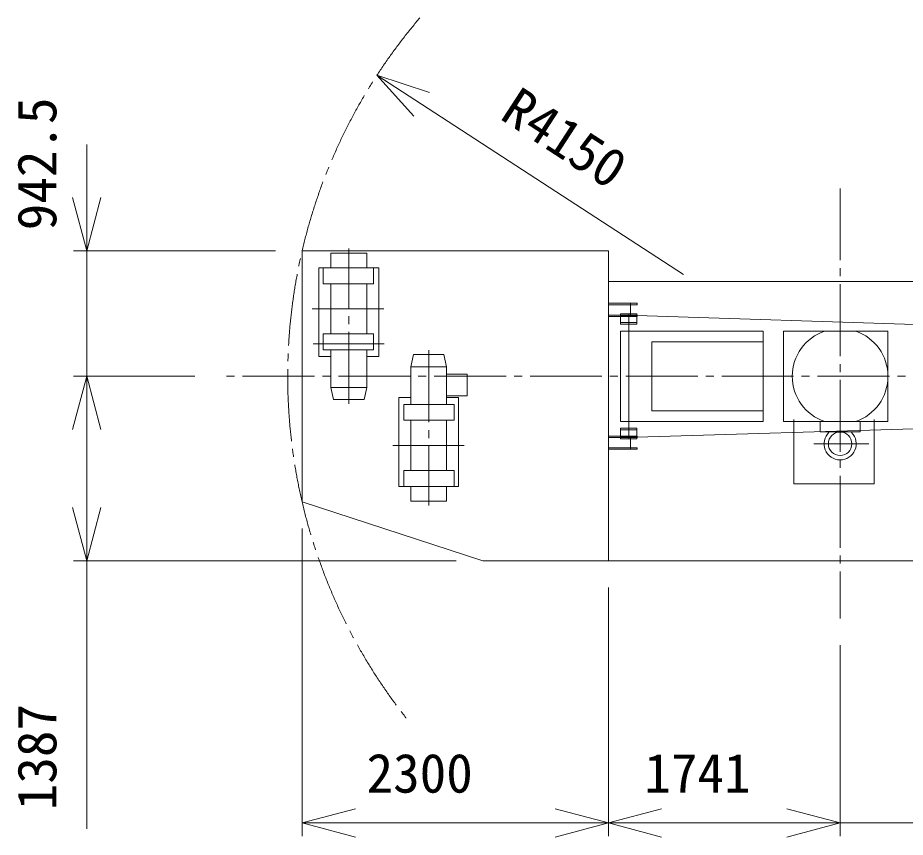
# Model space of a CAD drawing. Units: millimetres, scale not verified. Extents: x -17480 to 17501, y -24773 to 27267.
# Drawn here: x -17480 to -10812, y 18661 to 24820 of the extents above; entities that cross this region are included whole.
import ezdxf
from ezdxf.enums import TextEntityAlignment as Align

# ---------------------------------------------------------------- set-up
doc = ezdxf.new("R2010")
doc.units = ezdxf.units.MM
doc.header["$LTSCALE"] = 60
doc.linetypes.add('CHAIN2', pattern=[12, 9, -1, 1, -1])
for name, color, linetype, lineweight in [('0-2_05 寸法', 7, 'Continuous', 18), ('0-3_10 当社外形線', 3, 'Continuous', 18), ('0-4_12 当社中心線', 3, 'CHAIN2', 18)]:
    doc.layers.add(name, color=color, linetype=linetype, lineweight=lineweight)
doc.styles.add('ＭＳ ゴシック', font='')
doc.styles.get('ＭＳ ゴシック').set_extended_font_data('MS Gothic')

# ---------------------------------------------------------------- blocks, each defined once
blk = doc.blocks.new('_Open30')
at = {"layer": '0-2_05 寸法'}
blk.add_line((0, 0), (-1, 0), dxfattribs=at)
blk.add_lwpolyline([(-1, 0.2679), (0, 0), (-1, -0.2679)], dxfattribs=at)

msp = doc.modelspace()

# ---------------------------------------------------------------- linework, layer by layer
at = {"layer": '0-2_05 寸法'}
for p, q in [((-12478.31, 22890.04), (-14445.8, 24169.04)), ((-16961.6, 23467.68), (-16961.6, 23867.68)), ((-16961.6, 23067.68), (-16961.6, 23467.68)), ((-15542.73, 23067.68), (-17061.6, 23067.68)), ((-16961.6, 22125.18), (-16961.6, 23067.68)), ((-16149.08, 22125.18), (-17061.6, 22125.18)), ((-16149.08, 22125.18), (-17061.6, 22125.18)), ((-16961.6, 22125.18), (-16961.6, 21725.18)), ((-16961.6, 22125.18), (-16961.6, 21725.18)), ((-16961.6, 21725.18), (-16961.6, 21325.18)), ((-16961.6, 21725.18), (-16961.6, 21138.18)), ((-16961.6, 20738.18), (-16961.6, 21138.18)), ((-15342.73, 20982.68), (-15342.73, 18668.64)), ((-14185.23, 20738.18), (-17061.6, 20738.18)), ((-16961.6, 20738.18), (-16961.6, 18724.85)), ((-13042.73, 20538.18), (-13042.73, 18668.64)), ((-13042.73, 20538.18), (-13042.73, 18668.64)), ((-11301.73, 20105.33), (-11301.73, 18668.64)), ((-11301.73, 20105.33), (-11301.73, 18668.64)), ((-15342.73, 18768.64), (-14942.73, 18768.64)), ((-13442.73, 18768.64), (-14942.73, 18768.64)), ((-13042.73, 18768.64), (-13442.73, 18768.64)), ((-13042.73, 18768.64), (-12642.73, 18768.64)), ((-12642.73, 18768.64), (-11701.73, 18768.64)), ((-11701.73, 18768.64), (-12101.73, 18768.64)), ((-11301.73, 18768.64), (-11701.73, 18768.64)), ((-11301.73, 18768.64), (-11701.73, 18768.64)), ((-11301.73, 18768.64), (-10451.73, 18768.64))]:
    msp.add_line(p, q, dxfattribs=at)
for points in [[(-16854.42, 23467.68), (-16961.6, 23067.68), (-17068.78, 23467.68)], [(-17068.78, 21725.18), (-16961.6, 22125.18), (-16854.42, 21725.18)], [(-17068.78, 21725.18), (-16961.6, 22125.18), (-16854.42, 21725.18)], [(-16854.42, 21138.18), (-16961.6, 20738.18), (-17068.78, 21138.18)], [(-14942.73, 18661.46), (-15342.73, 18768.64), (-14942.73, 18875.82)], [(-13442.73, 18875.82), (-13042.73, 18768.64), (-13442.73, 18661.46)], [(-12642.73, 18661.46), (-13042.73, 18768.64), (-12642.73, 18875.82)], [(-11701.73, 18875.82), (-11301.73, 18768.64), (-11701.73, 18661.46)], [(-11701.73, 18875.82), (-11301.73, 18768.64), (-11701.73, 18661.46)]]:
    msp.add_lwpolyline(points, dxfattribs=at)
at = {"layer": '0-3_10 当社外形線'}
for p, q in [((-15184.79, 22940.99), (-15184.79, 22820.99)), ((-14806.49, 22820.99), (-14806.49, 22940.99)), ((-14806.49, 22820.99), (-15184.79, 22820.99)), ((-15127.73, 22820.99), (-15127.73, 22444.61)), ((-14857.73, 22444.61), (-14857.73, 22820.99)), ((-12827.55, 22673.68), (-13042.73, 22673.68)), ((-12876.73, 22673.68), (-12876.73, 22573.69)), ((-12827.55, 22585.69), (-13042.73, 22585.69)), ((-12827.55, 22573.69), (-13042.73, 22573.69)), ((-12950.91, 22595.59), (-12827.88, 22595.59)), ((-12950.91, 22595.59), (-12950.91, 22516.07)), ((-12950.91, 22582.08), (-12827.88, 22582.08)), ((-12889.39, 22595.59), (-12889.39, 21656.38)), ((-12827.88, 22595.59), (-12827.88, 22516.07)), ((-12827.88, 22582.08), (-10055.28, 22492.07)), ((-12827.53, 22586.59), (-12827.53, 22574.58)), ((-12950.91, 22529.57), (-12827.88, 22529.57)), ((-12950.91, 22516.07), (-12827.88, 22516.07)), ((-15184.79, 22444.61), (-14806.49, 22444.61)), ((-15127.73, 22273.94), (-15127.73, 22324.61)), ((-14527.73, 22197.25), (-14257.73, 22197.25)), ((-14857.73, 22041.92), (-15127.73, 22041.92)), ((-14257.73, 21965.24), (-14257.73, 21914.56)), ((-14200.67, 21794.56), (-14578.98, 21794.56)), ((-14527.73, 21794.56), (-14527.73, 21418.18)), ((-14257.73, 21418.18), (-14257.73, 21794.56)), ((-12827.88, 21668.39), (-10055.28, 21750.9)), ((-12827.55, 21676.68), (-13042.73, 21676.68)), ((-12950.91, 21734.4), (-12827.88, 21734.4)), ((-12950.91, 21734.4), (-12950.91, 21656.38)), ((-12950.91, 21722.4), (-12827.88, 21722.4)), ((-12876.73, 21576.68), (-12876.73, 21676.68)), ((-12827.88, 21734.4), (-12827.88, 21656.38)), ((-12827.53, 21663.78), (-12827.53, 21675.78)), ((-12827.55, 21664.68), (-13042.73, 21664.68)), ((-12950.91, 21668.39), (-12827.88, 21668.39)), ((-12950.91, 21656.38), (-12827.88, 21656.38)), ((-12827.55, 21576.68), (-13042.73, 21576.68)), ((-14578.98, 21418.18), (-14578.98, 21298.18)), ((-14578.98, 21418.18), (-14200.67, 21418.18)), ((-14200.67, 21298.18), (-14200.67, 21418.18))]:
    msp.add_line(p, q, dxfattribs=at)
for points in [[(-13042.73, 22838.18), (-13042.73, 23067.68), (-15342.73, 23067.68), (-15342.73, 21182.68), (-13985.23, 20738.18), (-13042.73, 20738.18)], [(-14857.73, 22940.99), (-14857.73, 23050.99), (-15127.73, 23050.99), (-15127.73, 22940.99)], [(-14767.73, 22940.99), (-15217.73, 22940.99), (-15217.73, 22273.94), (-15127.73, 22273.94)], [(-14857.73, 22273.94), (-14767.73, 22273.94), (-14767.73, 22940.99)], [(-12827.55, 22673.68), (-12827.55, 22661.69), (-13042.73, 22661.69)], [(-15184.79, 22444.61), (-15184.79, 22324.61), (-14806.49, 22324.61), (-14806.49, 22444.61)], [(-11878.69, 22385.18), (-12716.88, 22385.18), (-12716.88, 21865.18), (-11878.69, 21865.18)], [(-14857.73, 22324.61), (-14857.73, 22041.92), (-14877.73, 21950.99), (-15107.73, 21950.99), (-15127.73, 22041.92), (-15127.73, 22273.94)], [(-14527.73, 21914.56), (-14527.73, 22197.25), (-14507.73, 22288.18), (-14277.73, 22288.18), (-14257.73, 22197.25), (-14257.73, 21965.24)], [(-14257.73, 21978.18), (-14103.6, 21978.18), (-14103.6, 22142.24), (-14257.73, 22142.24)], [(-14617.73, 21298.18), (-14167.73, 21298.18), (-14167.73, 21965.24), (-14257.73, 21965.24)], [(-14527.73, 21965.24), (-14617.73, 21965.24), (-14617.73, 21298.18)], [(-14200.67, 21794.56), (-14200.67, 21914.56), (-14578.98, 21914.56), (-14578.98, 21794.56)], [(-11649.47, 21800.18), (-11649.47, 21318.36), (-11046.03, 21318.36), (-11046.03, 21800.18)], [(-11451.73, 21785.18), (-11451.73, 21707.76), (-11151.73, 21707.76), (-11151.73, 21785.18)], [(-12827.55, 21576.68), (-12827.55, 21588.68), (-13042.73, 21588.68)], [(-14527.73, 21298.18), (-14527.73, 21188.18), (-14257.73, 21188.18), (-14257.73, 21298.18)]]:
    msp.add_lwpolyline(points, dxfattribs=at)
for points in [[(-13042.73, 22838.18), (-10451.73, 22838.18), (-10451.73, 20738.18), (-13042.73, 20738.18)], [(-12951.63, 21785.18), (-11878.69, 21785.18), (-11878.69, 22465.18), (-12951.63, 22465.18)], [(-11726.8, 21785.18), (-10942.46, 21785.18), (-10942.46, 22465.18), (-11726.8, 22465.18)]]:
    msp.add_lwpolyline(points, close=True, dxfattribs=at)
msp.add_circle((-11301.73, 21618.01), 88.38, dxfattribs=at)
for centre, radius, start, end in [((-11301.73, 22125.18), 359.27, 108.85137, 251.14863), ((-11301.73, 22125.18), 359.27, 288.85137, 71.14863), ((-11301.49, 21618.01), 120.99, 134.06081, 44.56921)]:
    msp.add_arc(centre, radius, start, end, dxfattribs=at)
at = {"layer": '0-4_12 当社中心線'}
for p, q in [((-11301.73, 23537.54), (-11301.73, 20305.33)), ((-14992.73, 21918.29), (-14992.73, 23085.34)), ((-15269.09, 22632.8), (-14701.83, 22632.8)), ((-15261.56, 22369.18), (-14726.91, 22369.18)), ((-14392.73, 22320.89), (-14392.73, 21153.83)), ((10669.01, 22125.18), (-15949.08, 22125.18)), ((-14661.56, 21606.37), (-14126.91, 21606.37)), ((-11500.33, 21618.01), (-11086.07, 21618.01))]:
    msp.add_line(p, q, dxfattribs=at)
msp.add_arc((-11301.73, 22125.18), 4150, 139.51272, 218.50603, dxfattribs=at)

# ---------------------------------------------------------------- block references
at = {"layer": '0-2_05 寸法', "xscale": 400, "yscale": 400, "rotation": 146.97339}
msp.add_blockref('_Open30', (-14781.17, 24387.05), dxfattribs=at)

# ---------------------------------------------------------------- texts
at = {"layer": '0-2_05 寸法', "style": 'ＭＳ ゴシック'}
for s, rotation, p in [('R4150', 326.973, (-13916.75, 23992.1)), ('942.5', 90, (-17101.6, 23222.7)), ('1387', 90, (-17101.6, 18864.85))]:
    msp.add_text(s, height=293.3, rotation=rotation, dxfattribs=at).set_placement(p, align=Align.BOTTOM_LEFT)
for s, p in [('2300', (-14859.4, 18908.64)), ('1741', (-12772.23, 18908.64))]:
    msp.add_text(s, height=293.3, dxfattribs=at).set_placement(p, align=Align.BOTTOM_LEFT)

doc.saveas('drawing.dxf')
